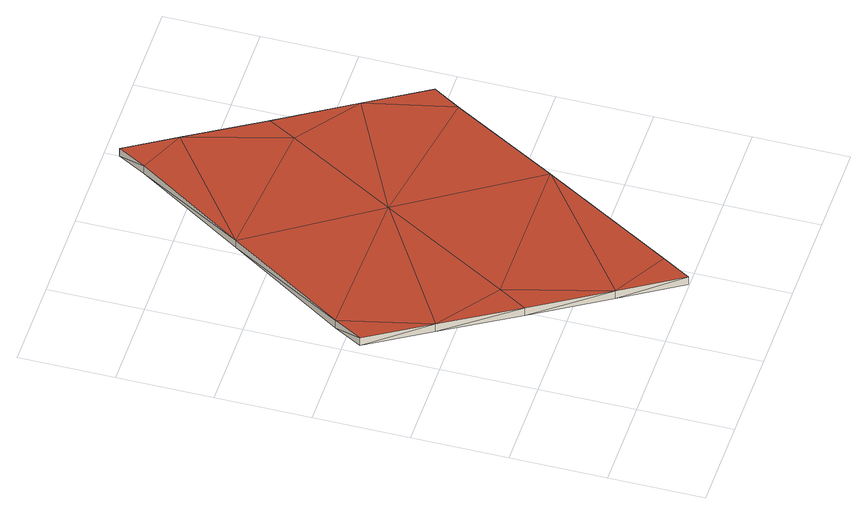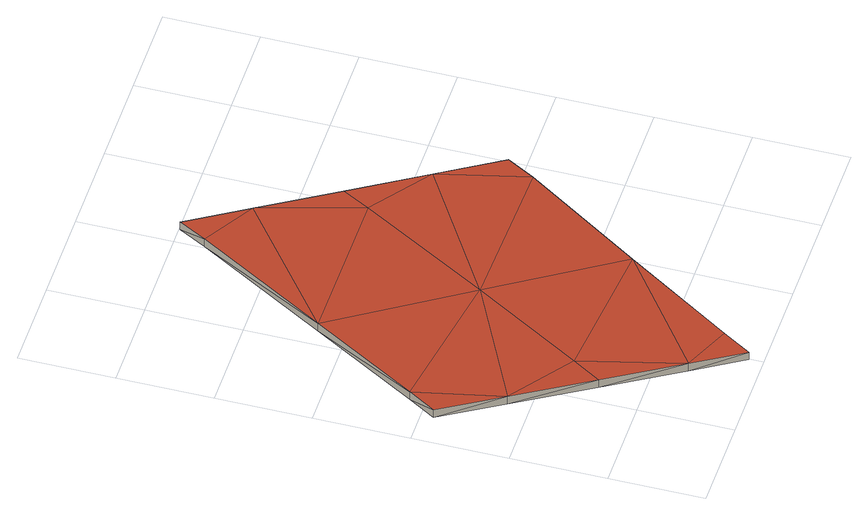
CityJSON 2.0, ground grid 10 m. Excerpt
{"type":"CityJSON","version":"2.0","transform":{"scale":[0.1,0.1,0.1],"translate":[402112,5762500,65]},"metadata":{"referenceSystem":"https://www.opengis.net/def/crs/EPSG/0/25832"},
"CityObjects":{
"building1":{"type":"Building","attributes":{"Geometrietyp2DReferenz":"3000","Gemeindeschluessel":"05515000","function":"53001_1800","roofType":"9999","measuredHeight":1},"geometry":[{"type":"Solid","lod":"2","boundaries":[[[[0,1,2]],[[1,3,2]],[[4,5,0]],[[5,1,0]],[[6,7,4]],[[7,5,4]],[[8,9,6]],[[9,7,6]],[[10,11,8]],[[11,9,8]],[[12,13,10]],[[13,11,10]],[[14,15,12]],[[15,13,12]],[[16,17,14]],[[17,15,14]],[[18,19,16]],[[19,17,16]],[[20,21,18]],[[21,19,18]],[[22,23,20]],[[23,21,20]],[[24,25,22]],[[25,23,22]],[[26,27,24]],[[27,25,24]],[[28,29,26]],[[29,27,26]],[[30,31,28]],[[31,29,28]],[[2,3,30]],[[3,31,30]],[[1,32,3]],[[7,33,1]],[[1,33,32]],[[7,1,5]],[[13,15,11]],[[15,34,9]],[[9,34,33]],[[9,33,7]],[[9,11,15]],[[17,34,15]],[[32,31,3]],[[29,31,27]],[[33,25,32]],[[32,25,31]],[[31,25,27]],[[19,21,23]],[[19,23,33]],[[33,23,25]],[[19,33,34]],[[34,17,19]],[[0,2,35]],[[6,0,36]],[[0,35,36]],[[6,4,0]],[[12,10,14]],[[14,8,37]],[[8,36,37]],[[8,6,36]],[[8,14,10]],[[16,14,37]],[[35,2,30]],[[28,26,30]],[[36,35,24]],[[35,30,24]],[[30,26,24]],[[18,22,20]],[[18,36,22]],[[36,24,22]],[[18,37,36]],[[37,18,16]]]],"semantics":{"surfaces":[{"type":"WallSurface"},{"type":"GroundSurface"},{"type":"RoofSurface"}],"values":[[0,0,0,0,0,0,0,0,0,0,0,0,0,0,0,0,0,0,0,0,0,0,0,0,0,0,0,0,0,0,0,0,1,1,1,1,1,1,1,1,1,1,1,1,1,1,1,1,1,1,1,1,2,2,2,2,2,2,2,2,2,2,2,2,2,2,2,2,2,2,2,2]]}}]}
},
"vertices":[
[328,377,18],[328,377,8],[280,455,17],[280,455,7],[367,313,18],[367,313,8],[349,284,18],[349,284,8],[283,171,19],[283,171,9],[200,31,19],[200,31,9],[183,1,18],[183,1,8],[144,64,18],[144,64,8],[96,142,18],[96,142,8],[49,219,19],[49,219,9],[9,284,19],[9,284,9],[26,314,19],[26,314,9],[108,439,18],[108,439,8],[183,555,18],[183,555,8],[201,585,17],[201,585,7],[233,533,17],[233,533,7],[262,425,8],[193,309,9],[113,172,9],[262,425,18],[193,309,19],[113,172,19]
]}
